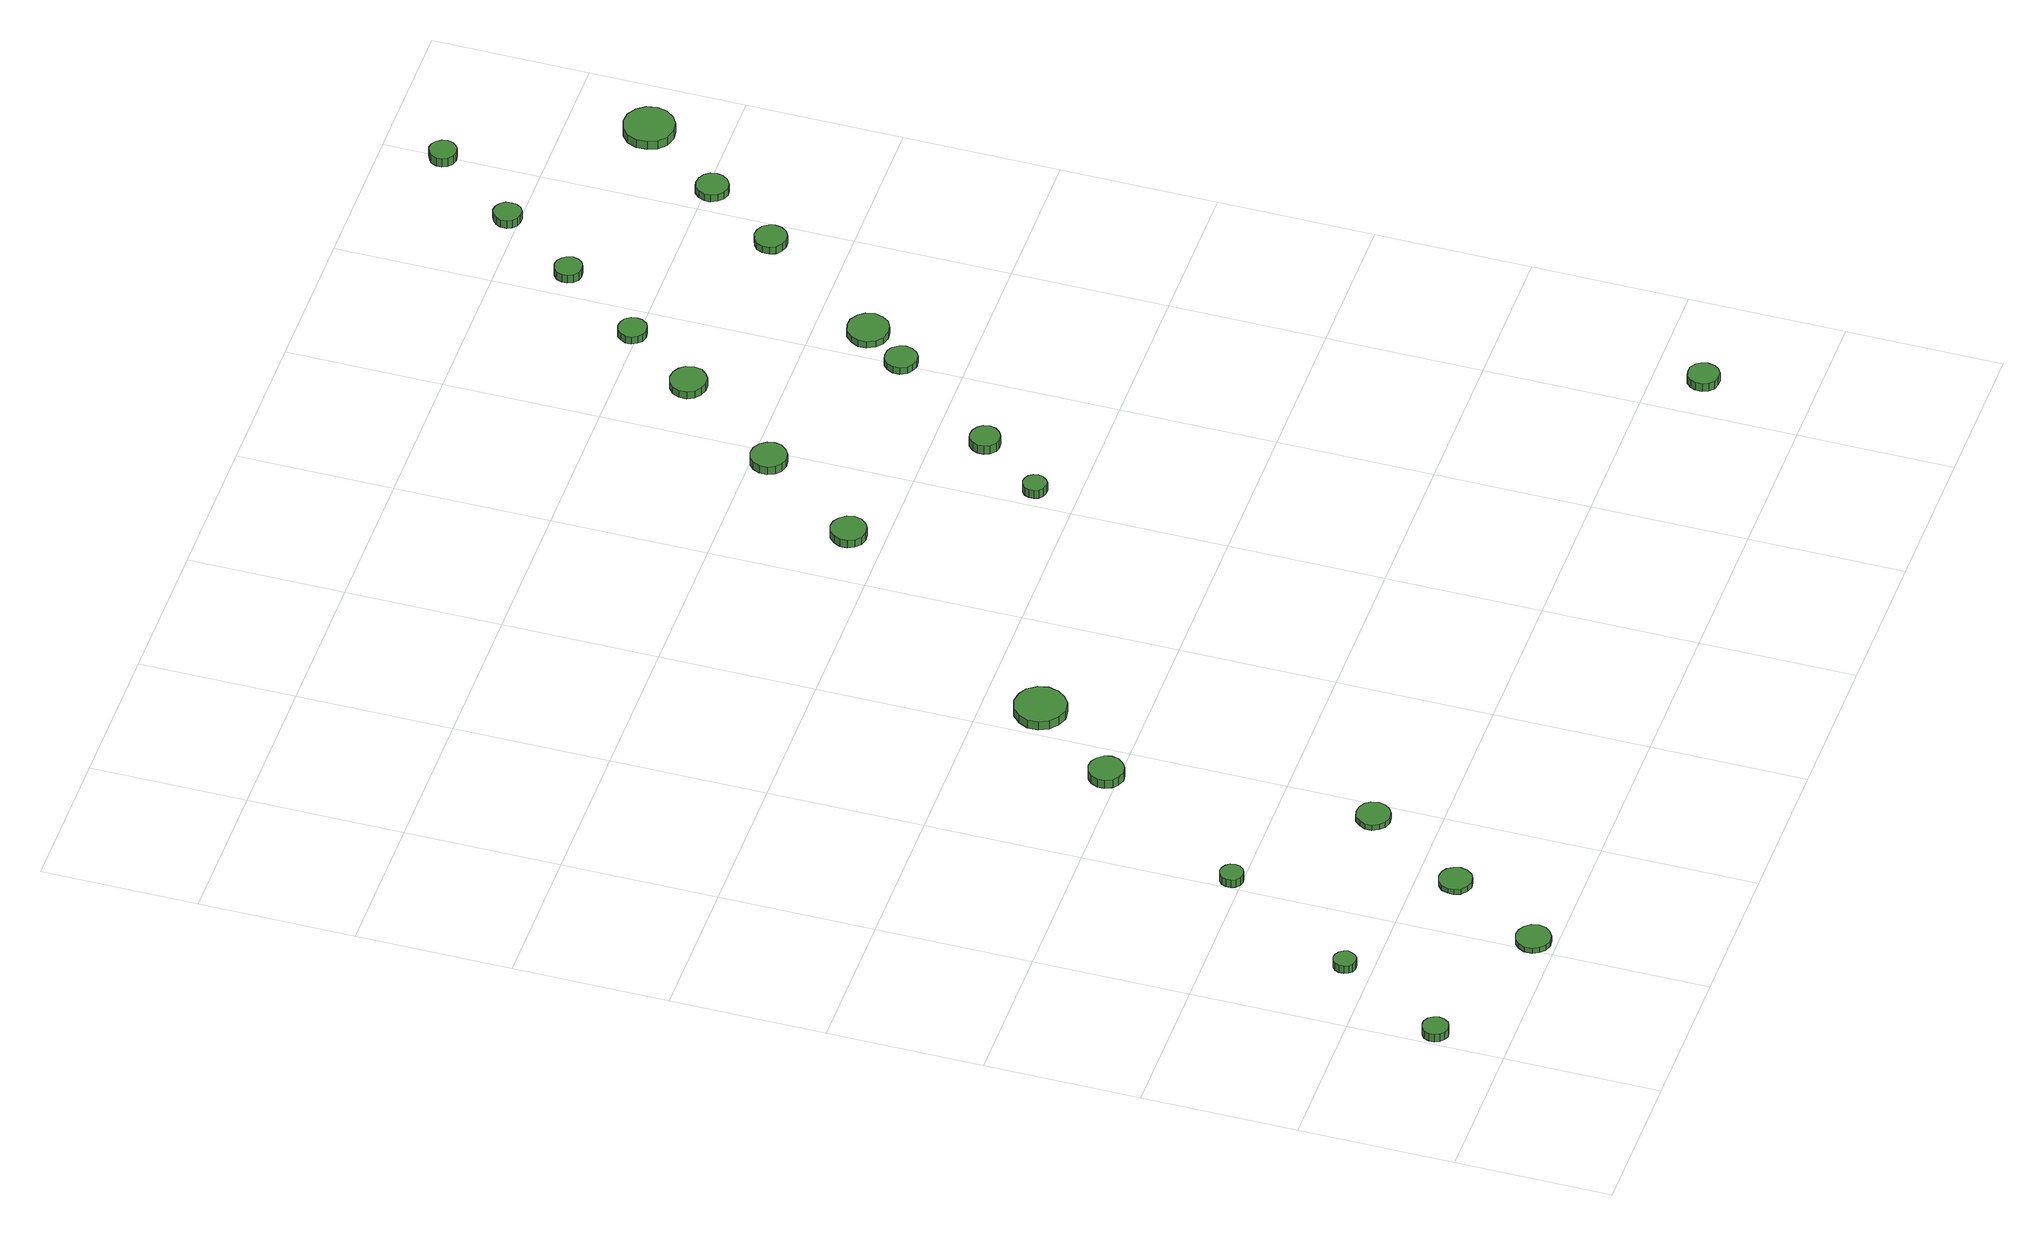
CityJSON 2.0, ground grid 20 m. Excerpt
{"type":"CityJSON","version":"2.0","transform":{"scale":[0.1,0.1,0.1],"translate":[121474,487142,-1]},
"CityObjects":{
"tree1":{"type":"SolitaryVegetationObject","attributes":{"function":"something"},"geometry":[{"type":"MultiSurface","lod":"1","boundaries":[[[0,1,2,3,4,5,6,7,8,9,10,11,12,13,14]],[[15,16,17,18,19,20,21,22,23,24,25,26,27,28,29]],[[0,29,28,1]],[[1,28,27,2]],[[2,27,26,3]],[[3,26,25,4]],[[4,25,24,5]],[[5,24,23,6]],[[6,23,22,7]],[[7,22,21,8]],[[8,21,20,9]],[[9,20,19,10]],[[10,19,18,11]],[[11,18,17,12]],[[12,17,16,13]],[[13,16,15,14]],[[14,15,29,0]]]}]},
"tree2":{"type":"SolitaryVegetationObject","attributes":{"function":"something"},"geometry":[{"type":"MultiSurface","lod":"1","boundaries":[[[30,31,32,33,34,35,36,37,38,39,40,41,42,43,44]],[[45,46,47,48,49,50,51,52,53,54,55,56,57,58,59]],[[30,59,58,31]],[[31,58,57,32]],[[32,57,56,33]],[[33,56,55,34]],[[34,55,54,35]],[[35,54,53,36]],[[36,53,52,37]],[[37,52,51,38]],[[38,51,50,39]],[[39,50,49,40]],[[40,49,48,41]],[[41,48,47,42]],[[42,47,46,43]],[[43,46,45,44]],[[44,45,59,30]]]}]},
"tree3":{"type":"SolitaryVegetationObject","attributes":{"function":"something"},"geometry":[{"type":"MultiSurface","lod":"1","boundaries":[[[60,61,62,63,64,65,66,67,68,69,70,71,72,73,74]],[[75,76,77,78,79,80,81,82,83,84,85,86,87,88,89]],[[60,89,88,61]],[[61,88,87,62]],[[62,87,86,63]],[[63,86,85,64]],[[64,85,84,65]],[[65,84,83,66]],[[66,83,82,67]],[[67,82,81,68]],[[68,81,80,69]],[[69,80,79,70]],[[70,79,78,71]],[[71,78,77,72]],[[72,77,76,73]],[[73,76,75,74]],[[74,75,89,60]]]}]},
"tree4":{"type":"SolitaryVegetationObject","attributes":{"function":"something"},"geometry":[{"type":"MultiSurface","lod":"1","boundaries":[[[90,91,92,93,94,95,96,97,98,99,100,101,102,103,104]],[[105,106,107,108,109,110,111,112,113,114,115,116,117,118,119]],[[90,119,118,91]],[[91,118,117,92]],[[92,117,116,93]],[[93,116,115,94]],[[94,115,114,95]],[[95,114,113,96]],[[96,113,112,97]],[[97,112,111,98]],[[98,111,110,99]],[[99,110,109,100]],[[100,109,108,101]],[[101,108,107,102]],[[102,107,106,103]],[[103,106,105,104]],[[104,105,119,90]]]}]},
"tree5":{"type":"SolitaryVegetationObject","attributes":{"function":"something"},"geometry":[{"type":"MultiSurface","lod":"1","boundaries":[[[120,121,122,123,124,125,126,127,128,129,130,131,132,133,134]],[[135,136,137,138,139,140,141,142,143,144,145,146,147,148,149]],[[120,149,148,121]],[[121,148,147,122]],[[122,147,146,123]],[[123,146,145,124]],[[124,145,144,125]],[[125,144,143,126]],[[126,143,142,127]],[[127,142,141,128]],[[128,141,140,129]],[[129,140,139,130]],[[130,139,138,131]],[[131,138,137,132]],[[132,137,136,133]],[[133,136,135,134]],[[134,135,149,120]]]}]},
"tree6":{"type":"SolitaryVegetationObject","attributes":{"function":"something"},"geometry":[{"type":"MultiSurface","lod":"1","boundaries":[[[150,151,152,153,154,155,156,157,158,159,160,161,162,163,164]],[[165,166,167,168,169,170,171,172,173,174,175,176,177,178,179]],[[150,179,178,151]],[[151,178,177,152]],[[152,177,176,153]],[[153,176,175,154]],[[154,175,174,155]],[[155,174,173,156]],[[156,173,172,157]],[[157,172,171,158]],[[158,171,170,159]],[[159,170,169,160]],[[160,169,168,161]],[[161,168,167,162]],[[162,167,166,163]],[[163,166,165,164]],[[164,165,179,150]]]}]},
"tree7":{"type":"SolitaryVegetationObject","attributes":{"function":"something"},"geometry":[{"type":"MultiSurface","lod":"1","boundaries":[[[180,181,182,183,184,185,186,187,188,189,190,191,192,193,194]],[[195,196,197,198,199,200,201,202,203,204,205,206,207,208,209]],[[180,209,208,181]],[[181,208,207,182]],[[182,207,206,183]],[[183,206,205,184]],[[184,205,204,185]],[[185,204,203,186]],[[186,203,202,187]],[[187,202,201,188]],[[188,201,200,189]],[[189,200,199,190]],[[190,199,198,191]],[[191,198,197,192]],[[192,197,196,193]],[[193,196,195,194]],[[194,195,209,180]]]}]},
"tree8":{"type":"SolitaryVegetationObject","attributes":{"function":"something"},"geometry":[{"type":"MultiSurface","lod":"1","boundaries":[[[210,211,212,213,214,215,216,217,218,219,220,221,222,223,224]],[[225,226,227,228,229,230,231,232,233,234,235,236,237,238,239]],[[210,239,238,211]],[[211,238,237,212]],[[212,237,236,213]],[[213,236,235,214]],[[214,235,234,215]],[[215,234,233,216]],[[216,233,232,217]],[[217,232,231,218]],[[218,231,230,219]],[[219,230,229,220]],[[220,229,228,221]],[[221,228,227,222]],[[222,227,226,223]],[[223,226,225,224]],[[224,225,239,210]]]}]},
"tree9":{"type":"SolitaryVegetationObject","attributes":{"function":"something"},"geometry":[{"type":"MultiSurface","lod":"1","boundaries":[[[240,241,242,243,244,245,246,247,248,249,250,251,252,253,254]],[[255,256,257,258,259,260,261,262,263,264,265,266,267,268,269]],[[240,269,268,241]],[[241,268,267,242]],[[242,267,266,243]],[[243,266,265,244]],[[244,265,264,245]],[[245,264,263,246]],[[246,263,262,247]],[[247,262,261,248]],[[248,261,260,249]],[[249,260,259,250]],[[250,259,258,251]],[[251,258,257,252]],[[252,257,256,253]],[[253,256,255,254]],[[254,255,269,240]]]}]},
"tree10":{"type":"SolitaryVegetationObject","attributes":{"function":"something"},"geometry":[{"type":"MultiSurface","lod":"1","boundaries":[[[270,271,272,273,274,275,276,277,278,279,280,281,282,283,284]],[[285,286,287,288,289,290,291,292,293,294,295,296,297,298,299]],[[270,299,298,271]],[[271,298,297,272]],[[272,297,296,273]],[[273,296,295,274]],[[274,295,294,275]],[[275,294,293,276]],[[276,293,292,277]],[[277,292,291,278]],[[278,291,290,279]],[[279,290,289,280]],[[280,289,288,281]],[[281,288,287,282]],[[282,287,286,283]],[[283,286,285,284]],[[284,285,299,270]]]}]},
"tree11":{"type":"SolitaryVegetationObject","attributes":{"function":"something"},"geometry":[{"type":"MultiSurface","lod":"1","boundaries":[[[300,301,302,303,304,305,306,307,308,309,310,311,312,313,314]],[[315,316,317,318,319,320,321,322,323,324,325,326,327,328,329]],[[300,329,328,301]],[[301,328,327,302]],[[302,327,326,303]],[[303,326,325,304]],[[304,325,324,305]],[[305,324,323,306]],[[306,323,322,307]],[[307,322,321,308]],[[308,321,320,309]],[[309,320,319,310]],[[310,319,318,311]],[[311,318,317,312]],[[312,317,316,313]],[[313,316,315,314]],[[314,315,329,300]]]}]},
"tree12":{"type":"SolitaryVegetationObject","attributes":{"function":"something"},"geometry":[{"type":"MultiSurface","lod":"1","boundaries":[[[330,331,332,333,334,335,336,337,338,339,340,341,342,343,344]],[[345,346,347,348,349,350,351,352,353,354,355,356,357,358,359]],[[330,359,358,331]],[[331,358,357,332]],[[332,357,356,333]],[[333,356,355,334]],[[334,355,354,335]],[[335,354,353,336]],[[336,353,352,337]],[[337,352,351,338]],[[338,351,350,339]],[[339,350,349,340]],[[340,349,348,341]],[[341,348,347,342]],[[342,347,346,343]],[[343,346,345,344]],[[344,345,359,330]]]}]},
"tree13":{"type":"SolitaryVegetationObject","attributes":{"function":"something"},"geometry":[{"type":"MultiSurface","lod":"1","boundaries":[[[360,361,362,363,364,365,366,367,368,369,370,371,372,373,374]],[[375,376,377,378,379,380,381,382,383,384,385,386,387,388,389]],[[360,389,388,361]],[[361,388,387,362]],[[362,387,386,363]],[[363,386,385,364]],[[364,385,384,365]],[[365,384,383,366]],[[366,383,382,367]],[[367,382,381,368]],[[368,381,380,369]],[[369,380,379,370]],[[370,379,378,371]],[[371,378,377,372]],[[372,377,376,373]],[[373,376,375,374]],[[374,375,389,360]]]}]},
"tree14":{"type":"SolitaryVegetationObject","attributes":{"function":"something"},"geometry":[{"type":"MultiSurface","lod":"1","boundaries":[[[390,391,392,393,394,395,396,397,398,399,400,401,402,403,404]],[[405,406,407,408,409,410,411,412,413,414,415,416,417,418,419]],[[390,419,418,391]],[[391,418,417,392]],[[392,417,416,393]],[[393,416,415,394]],[[394,415,414,395]],[[395,414,413,396]],[[396,413,412,397]],[[397,412,411,398]],[[398,411,410,399]],[[399,410,409,400]],[[400,409,408,401]],[[401,408,407,402]],[[402,407,406,403]],[[403,406,405,404]],[[404,405,419,390]]]}]},
"tree15":{"type":"SolitaryVegetationObject","attributes":{"function":"something"},"geometry":[{"type":"MultiSurface","lod":"1","boundaries":[[[420,421,422,423,424,425,426,427,428,429,430,431,432,433,434]],[[435,436,437,438,439,440,441,442,443,444,445,446,447,448,449]],[[420,449,448,421]],[[421,448,447,422]],[[422,447,446,423]],[[423,446,445,424]],[[424,445,444,425]],[[425,444,443,426]],[[426,443,442,427]],[[427,442,441,428]],[[428,441,440,429]],[[429,440,439,430]],[[430,439,438,431]],[[431,438,437,432]],[[432,437,436,433]],[[433,436,435,434]],[[434,435,449,420]]]}]},
"tree16":{"type":"SolitaryVegetationObject","attributes":{"function":"something"},"geometry":[{"type":"MultiSurface","lod":"1","boundaries":[[[450,451,452,453,454,455,456,457,458,459,460,461,462,463,464]],[[465,466,467,468,469,470,471,472,473,474,475,476,477,478,479]],[[450,479,478,451]],[[451,478,477,452]],[[452,477,476,453]],[[453,476,475,454]],[[454,475,474,455]],[[455,474,473,456]],[[456,473,472,457]],[[457,472,471,458]],[[458,471,470,459]],[[459,470,469,460]],[[460,469,468,461]],[[461,468,467,462]],[[462,467,466,463]],[[463,466,465,464]],[[464,465,479,450]]]}]},
"tree17":{"type":"SolitaryVegetationObject","attributes":{"function":"something"},"geometry":[{"type":"MultiSurface","lod":"1","boundaries":[[[480,481,482,483,484,485,486,487,488,489,490,491,492,493,494]],[[495,496,497,498,499,500,501,502,503,504,505,506,507,508,509]],[[480,509,508,481]],[[481,508,507,482]],[[482,507,506,483]],[[483,506,505,484]],[[484,505,504,485]],[[485,504,503,486]],[[486,503,502,487]],[[487,502,501,488]],[[488,501,500,489]],[[489,500,499,490]],[[490,499,498,491]],[[491,498,497,492]],[[492,497,496,493]],[[493,496,495,494]],[[494,495,509,480]]]}]},
"tree18":{"type":"SolitaryVegetationObject","attributes":{"function":"something"},"geometry":[{"type":"MultiSurface","lod":"1","boundaries":[[[510,511,512,513,514,515,516,517,518,519,520,521,522,523,524]],[[525,526,527,528,529,530,531,532,533,534,535,536,537,538,539]],[[510,539,538,511]],[[511,538,537,512]],[[512,537,536,513]],[[513,536,535,514]],[[514,535,534,515]],[[515,534,533,516]],[[516,533,532,517]],[[517,532,531,518]],[[518,531,530,519]],[[519,530,529,520]],[[520,529,528,521]],[[521,528,527,522]],[[522,527,526,523]],[[523,526,525,524]],[[524,525,539,510]]]}]},
"tree19":{"type":"SolitaryVegetationObject","attributes":{"function":"something"},"geometry":[{"type":"MultiSurface","lod":"1","boundaries":[[[540,541,542,543,544,545,546,547,548,549,550,551,552,553,554]],[[555,556,557,558,559,560,561,562,563,564,565,566,567,568,569]],[[540,569,568,541]],[[541,568,567,542]],[[542,567,566,543]],[[543,566,565,544]],[[544,565,564,545]],[[545,564,563,546]],[[546,563,562,547]],[[547,562,561,548]],[[548,561,560,549]],[[549,560,559,550]],[[550,559,558,551]],[[551,558,557,552]],[[552,557,556,553]],[[553,556,555,554]],[[554,555,569,540]]]}]},
"tree20":{"type":"SolitaryVegetationObject","attributes":{"function":"something"},"geometry":[{"type":"MultiSurface","lod":"1","boundaries":[[[570,571,572,573,574,575,576,577,578,579,580,581,582,583,584]],[[585,586,587,588,589,590,591,592,593,594,595,596,597,598,599]],[[570,599,598,571]],[[571,598,597,572]],[[572,597,596,573]],[[573,596,595,574]],[[574,595,594,575]],[[575,594,593,576]],[[576,593,592,577]],[[577,592,591,578]],[[578,591,590,579]],[[579,590,589,580]],[[580,589,588,581]],[[581,588,587,582]],[[582,587,586,583]],[[583,586,585,584]],[[584,585,599,570]]]}]},
"tree21":{"type":"SolitaryVegetationObject","attributes":{"function":"something"},"geometry":[{"type":"MultiSurface","lod":"1","boundaries":[[[600,601,602,603,604,605,606,607,608,609,610,611,612,613,614]],[[615,616,617,618,619,620,621,622,623,624,625,626,627,628,629]],[[600,629,628,601]],[[601,628,627,602]],[[602,627,626,603]],[[603,626,625,604]],[[604,625,624,605]],[[605,624,623,606]],[[606,623,622,607]],[[607,622,621,608]],[[608,621,620,609]],[[609,620,619,610]],[[610,619,618,611]],[[611,618,617,612]],[[612,617,616,613]],[[613,616,615,614]],[[614,615,629,600]]]}]},
"tree22":{"type":"SolitaryVegetationObject","attributes":{"function":"something"},"geometry":[{"type":"MultiSurface","lod":"1","boundaries":[[[630,631,632,633,634,635,636,637,638,639,640,641,642,643,644]],[[645,646,647,648,649,650,651,652,653,654,655,656,657,658,659]],[[630,659,658,631]],[[631,658,657,632]],[[632,657,656,633]],[[633,656,655,634]],[[634,655,654,635]],[[635,654,653,636]],[[636,653,652,637]],[[637,652,651,638]],[[638,651,650,639]],[[639,650,649,640]],[[640,649,648,641]],[[641,648,647,642]],[[642,647,646,643]],[[643,646,645,644]],[[644,645,659,630]]]}]},
"tree23":{"type":"SolitaryVegetationObject","attributes":{"function":"something"},"geometry":[{"type":"MultiSurface","lod":"1","boundaries":[[[660,661,662,663,664,665,666,667,668,669,670,671,672,673,674]],[[675,676,677,678,679,680,681,682,683,684,685,686,687,688,689]],[[660,689,688,661]],[[661,688,687,662]],[[662,687,686,663]],[[663,686,685,664]],[[664,685,684,665]],[[665,684,683,666]],[[666,683,682,667]],[[667,682,681,668]],[[668,681,680,669]],[[669,680,679,670]],[[670,679,678,671]],[[671,678,677,672]],[[672,677,676,673]],[[673,676,675,674]],[[674,675,689,660]]]}]}
},
"vertices":[
[38,94,18],[36,101,18],[32,106,18],[26,110,18],[19,110,18],[13,108,18],[8,104,18],[5,97,18],[5,90,18],[8,84,18],[13,79,18],[19,77,18],[26,78,18],[32,81,18],[36,87,18],[36,87,6],[32,81,6],[26,78,6],[19,77,6],[13,79,6],[8,84,6],[5,90,6],[5,97,6],[8,104,6],[13,108,6],[19,110,6],[26,110,6],[32,106,6],[36,101,6],[38,94,6],
[121,236,18],[119,241,18],[116,246,18],[111,249,18],[105,250,18],[99,248,18],[95,244,18],[93,239,18],[93,233,18],[95,227,18],[99,223,18],[105,221,18],[111,222,18],[116,225,18],[119,230,18],[119,230,6],[116,225,6],[111,222,6],[105,221,6],[99,223,6],[95,227,6],[93,233,6],[93,239,6],[95,244,6],[99,248,6],[105,250,6],[111,249,6],[116,246,6],[119,241,6],[121,236,6],
[240,30,14],[238,39,14],[232,46,14],[224,51,14],[215,52,14],[206,49,14],[200,43,14],[196,35,14],[196,25,14],[200,17,14],[206,11,14],[215,8,14],[224,9,14],[232,14,14],[238,21,14],[238,21,6],[232,14,6],[224,9,6],[215,8,6],[206,11,6],[200,17,6],[196,25,6],[196,35,6],[200,43,6],[206,49,6],[215,52,6],[224,51,6],[232,46,6],[238,39,6],[240,30,6],
[312,152,14],[310,160,14],[305,168,14],[298,172,14],[289,173,14],[281,170,14],[274,164,14],[271,156,14],[271,148,14],[274,140,14],[281,134,14],[289,131,14],[298,132,14],[305,136,14],[310,143,14],[310,143,6],[305,136,6],[298,132,6],[289,131,6],[281,134,6],[274,140,6],[271,148,6],[271,156,6],[274,164,6],[281,170,6],[289,173,6],[298,172,6],[305,168,6],[310,160,6],[312,152,6],
[232,414,18],[231,420,18],[227,425,18],[222,428,18],[216,429,18],[210,427,18],[205,423,18],[203,417,18],[203,411,18],[205,405,18],[210,401,18],[216,399,18],[222,400,18],[227,403,18],[231,408,18],[231,408,6],[227,403,6],[222,400,6],[216,399,6],[210,401,6],[205,405,6],[203,411,6],[203,417,6],[205,423,6],[210,427,6],[216,429,6],[222,428,6],[227,425,6],[231,420,6],[232,414,6],
[397,283,14],[395,292,14],[390,299,14],[382,303,14],[373,304,14],[364,302,14],[358,295,14],[354,287,14],[354,278,14],[358,270,14],[364,264,14],[373,261,14],[382,262,14],[390,267,14],[395,274,14],[395,274,6],[390,267,6],[382,262,6],[373,261,6],[364,264,6],[358,270,6],[354,278,6],[354,287,6],[358,295,6],[364,302,6],[373,304,6],[382,303,6],[390,299,6],[395,292,6],[397,283,6],
[375,616,20],[373,625,20],[367,632,20],[359,637,20],[350,638,20],[341,635,20],[334,629,20],[330,620,20],[330,611,20],[334,602,20],[341,596,20],[350,593,20],[359,594,20],[367,599,20],[373,606,20],[373,606,7],[367,599,7],[359,594,7],[350,593,7],[341,596,7],[334,602,7],[330,611,7],[330,620,7],[334,629,7],[341,635,7],[350,638,7],[359,637,7],[367,632,7],[373,625,7],[375,616,7],
[468,725,25],[465,738,25],[457,750,25],[446,756,25],[432,758,25],[419,754,25],[409,744,25],[403,732,25],[403,718,25],[409,706,25],[419,697,25],[432,692,25],[446,694,25],[457,701,25],[465,712,25],[465,712,12],[457,701,12],[446,694,12],[432,692,12],[419,697,12],[409,706,12],[403,718,12],[403,732,12],[409,744,12],[419,754,12],[432,758,12],[446,756,12],[457,750,12],[465,738,12],[468,725,12],
[702,1045,21],[700,1054,21],[694,1062,21],[686,1067,21],[677,1068,21],[668,1065,21],[661,1058,21],[657,1050,21],[657,1040,21],[661,1032,21],[668,1025,21],[677,1023,21],[686,1024,21],[694,1028,21],[700,1036,21],[700,1036,9],[694,1028,9],[686,1024,9],[677,1023,9],[668,1025,9],[661,1032,9],[657,1040,9],[657,1050,9],[661,1058,9],[668,1065,9],[677,1068,9],[686,1067,9],[694,1062,9],[700,1054,9],[702,1045,9],
[837,853,25],[836,859,25],[832,864,25],[827,867,25],[821,868,25],[815,866,25],[810,862,25],[808,856,25],[808,850,25],[810,844,25],[815,840,25],[821,838,25],[827,838,25],[832,842,25],[836,847,25],[836,847,12],[832,842,12],[827,838,12],[821,838,12],[815,840,12],[810,844,12],[808,850,12],[808,856,12],[810,862,12],[815,866,12],[821,868,12],[827,867,12],[832,864,12],[836,859,12],[837,853,12],
[806,1179,18],[804,1188,18],[798,1196,18],[790,1201,18],[780,1202,18],[771,1199,18],[764,1193,18],[760,1184,18],[760,1174,18],[764,1165,18],[771,1159,18],[780,1156,18],[790,1157,18],[798,1162,18],[804,1170,18],[804,1170,6],[798,1162,6],[790,1157,6],[780,1156,6],[771,1159,6],[764,1165,6],[760,1174,6],[760,1184,6],[764,1193,6],[771,1199,6],[780,1202,6],[790,1201,6],[798,1196,6],[804,1188,6],[806,1179,6],
[912,938,19],[910,946,19],[905,952,19],[898,956,19],[890,957,19],[883,955,19],[877,949,19],[874,942,19],[874,934,19],[877,927,19],[883,921,19],[890,919,19],[898,920,19],[905,924,19],[910,930,19],[910,930,6],[905,924,6],[898,920,6],[890,919,6],[883,921,6],[877,927,6],[874,934,6],[874,942,6],[877,949,6],[883,955,6],[890,957,6],[898,956,6],[905,952,6],[910,946,6],[912,938,6],
[911,1314,17],[909,1324,17],[903,1331,17],[895,1336,17],[885,1337,17],[876,1334,17],[868,1328,17],[864,1319,17],[864,1309,17],[868,1300,17],[876,1294,17],[885,1291,17],[895,1292,17],[903,1297,17],[909,1304,17],[909,1304,6],[903,1297,6],[895,1292,6],[885,1291,6],[876,1294,6],[868,1300,6],[864,1309,6],[864,1319,6],[868,1328,6],[876,1334,6],[885,1337,6],[895,1336,6],[903,1331,6],[909,1324,6],[911,1314,6],
[1276,137,24],[1274,145,24],[1270,151,24],[1262,156,24],[1254,156,24],[1246,154,24],[1240,148,24],[1237,141,24],[1237,132,24],[1240,125,24],[1246,119,24],[1254,117,24],[1262,117,24],[1270,122,24],[1274,128,24],[1274,128,12],[1270,122,12],[1262,117,12],[1254,117,12],[1246,119,12],[1240,125,12],[1237,132,12],[1237,141,12],[1240,148,12],[1246,154,12],[1254,156,12],[1262,156,12],[1270,151,12],[1274,145,12],[1276,137,12],
[1025,1080,16],[1023,1088,16],[1018,1095,16],[1011,1099,16],[1002,1100,16],[994,1098,16],[988,1092,16],[984,1084,16],[984,1075,16],[988,1067,16],[994,1062,16],[1002,1059,16],[1011,1060,16],[1018,1064,16],[1023,1071,16],[1023,1071,6],[1018,1064,6],[1011,1060,6],[1002,1059,6],[994,1062,6],[988,1067,6],[984,1075,6],[984,1084,6],[988,1092,6],[994,1098,6],[1002,1100,6],[1011,1099,6],[1018,1095,6],[1023,1088,6],[1025,1080,6],
[976,1407,17],[975,1414,17],[970,1421,17],[964,1424,17],[956,1425,17],[949,1423,17],[944,1418,17],[940,1411,17],[940,1403,17],[944,1396,17],[949,1391,17],[956,1389,17],[964,1390,17],[970,1393,17],[975,1400,17],[975,1400,6],[970,1393,6],[964,1390,6],[956,1389,6],[949,1391,6],[944,1396,6],[940,1403,6],[940,1411,6],[944,1418,6],[949,1423,6],[956,1425,6],[964,1424,6],[970,1421,6],[975,1414,6],[976,1407,6],
[1071,1134,16],[1068,1145,16],[1062,1153,16],[1052,1159,16],[1042,1160,16],[1031,1157,16],[1023,1149,16],[1018,1139,16],[1018,1128,16],[1023,1118,16],[1031,1111,16],[1042,1108,16],[1052,1109,16],[1062,1114,16],[1068,1123,16],[1068,1123,6],[1062,1114,6],[1052,1109,6],[1042,1108,6],[1031,1111,6],[1023,1118,6],[1018,1128,6],[1018,1139,6],[1023,1149,6],[1031,1157,6],[1042,1160,6],[1052,1159,6],[1062,1153,6],[1068,1145,6],[1071,1134,6],
[1059,1514,18],[1057,1522,18],[1053,1527,18],[1047,1531,18],[1040,1532,18],[1033,1530,18],[1027,1525,18],[1024,1518,18],[1024,1511,18],[1027,1504,18],[1033,1499,18],[1040,1497,18],[1047,1498,18],[1053,1501,18],[1057,1507,18],[1057,1507,6],[1053,1501,6],[1047,1498,6],[1040,1497,6],[1033,1499,6],[1027,1504,6],[1024,1511,6],[1024,1518,6],[1027,1525,6],[1033,1530,6],[1040,1532,6],[1047,1531,6],[1053,1527,6],[1057,1522,6],[1059,1514,6],
[1189,1297,17],[1187,1305,17],[1182,1312,17],[1174,1316,17],[1166,1317,17],[1158,1314,17],[1151,1309,17],[1148,1301,17],[1148,1292,17],[1151,1284,17],[1158,1279,17],[1166,1276,17],[1174,1277,17],[1182,1281,17],[1187,1288,17],[1187,1288,6],[1182,1281,6],[1174,1277,6],[1166,1276,6],[1158,1279,6],[1151,1284,6],[1148,1292,6],[1148,1301,6],[1151,1309,6],[1158,1314,6],[1166,1317,6],[1174,1316,6],[1182,1312,6],[1187,1305,6],[1189,1297,6],
[1132,1615,18],[1131,1622,18],[1127,1628,18],[1120,1632,18],[1113,1633,18],[1106,1630,18],[1101,1625,18],[1098,1619,18],[1098,1611,18],[1101,1605,18],[1106,1600,18],[1113,1598,18],[1120,1598,18],[1127,1602,18],[1131,1608,18],[1131,1608,6],[1127,1602,6],[1120,1598,6],[1113,1598,6],[1106,1600,6],[1101,1605,6],[1098,1611,6],[1098,1619,6],[1101,1625,6],[1106,1630,6],[1113,1633,6],[1120,1632,6],[1127,1628,6],[1131,1622,6],[1132,1615,6],
[1259,1393,17],[1257,1401,17],[1252,1408,17],[1244,1412,17],[1236,1413,17],[1228,1411,17],[1222,1405,17],[1218,1397,17],[1218,1389,17],[1222,1381,17],[1228,1375,17],[1236,1372,17],[1244,1373,17],[1252,1378,17],[1257,1385,17],[1257,1385,6],[1252,1378,6],[1244,1373,6],[1236,1372,6],[1228,1375,6],[1222,1381,6],[1218,1389,6],[1218,1397,6],[1222,1405,6],[1228,1411,6],[1236,1413,6],[1244,1412,6],[1252,1408,6],[1257,1401,6],[1259,1393,6],
[1211,1721,25],[1209,1728,25],[1205,1734,25],[1199,1738,25],[1192,1739,25],[1185,1736,25],[1179,1732,25],[1176,1725,25],[1176,1718,25],[1179,1711,25],[1185,1706,25],[1192,1704,25],[1199,1705,25],[1205,1709,25],[1209,1714,25],[1209,1714,12],[1205,1709,12],[1199,1705,12],[1192,1704,12],[1185,1706,12],[1179,1711,12],[1176,1718,12],[1176,1725,12],[1179,1732,12],[1185,1736,12],[1192,1739,12],[1199,1738,12],[1205,1734,12],[1209,1728,12],[1211,1721,12],
[1351,1498,19],[1348,1511,19],[1340,1522,19],[1328,1529,19],[1315,1530,19],[1302,1526,19],[1292,1517,19],[1287,1505,19],[1287,1491,19],[1292,1479,19],[1302,1470,19],[1315,1466,19],[1328,1467,19],[1340,1474,19],[1348,1485,19],[1348,1485,6],[1340,1474,6],[1328,1467,6],[1315,1466,6],[1302,1470,6],[1292,1479,6],[1287,1491,6],[1287,1505,6],[1292,1517,6],[1302,1526,6],[1315,1530,6],[1328,1529,6],[1340,1522,6],[1348,1511,6],[1351,1498,6]
]}
